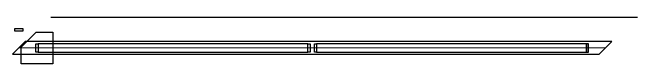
# Model space of a CAD drawing. Header units: millimetres. Extents: x -25270 to 56616, y 992 to 38275.
# Drawn here: x 18452 to 21392, y 31079 to 31299 of the extents above; entities that cross this region are included whole.
import ezdxf

# ---------------------------------------------------------------- set-up
doc = ezdxf.new("R2010")
doc.units = ezdxf.units.MM
doc.linetypes.add('AXES2', pattern=[1.125, 0.75, -0.125, 0.125, -0.125])
doc.layers.add('AXES', color=1, linetype='AXES2', lineweight=13)
doc.layers.add('POTCACH', color=7, linetype='Continuous')

msp = doc.modelspace()

# ---------------------------------------------------------------- linework, layer by layer
msp.add_line((18631.5, 31298.6), (21391.5, 31298.6))
at = {"layer": 'AXES'}
msp.add_line((18481.5, 31153.6), (21241.5, 31153.6), dxfattribs=at)
at = {"layer": 'POTCACH'}
for points in [[(18461.5, 31243.6), (18461.5, 31233.6), (18501.5, 31233.6), (18501.5, 31243.6)], [(18641.5, 31078.6), (18491.5, 31078.6), (18491.5, 31156.6), (18563.6, 31228.6), (18641.5, 31228.6)], [(21271.5, 31183.6), (18511.5, 31183.6), (18451.5, 31123.6), (21211.5, 31123.6)], [(18571.5, 31133.6), (18561.5, 31133.6), (18561.5, 31173.6), (18571.5, 31173.6)], [(18571.5, 31173.6), (18571.5, 31133.6), (19841.5, 31133.6), (19841.5, 31173.6)], [(19851.5, 31133.6), (19841.5, 31133.6), (19841.5, 31173.6), (19851.5, 31173.6)], [(19881.5, 31133.6), (19871.5, 31133.6), (19871.5, 31173.6), (19881.5, 31173.6)], [(19881.5, 31173.6), (19881.5, 31133.6), (21151.5, 31133.6), (21151.5, 31173.6)], [(21151.5, 31133.6), (21161.5, 31133.6), (21161.5, 31173.6), (21151.5, 31173.6)]]:
    msp.add_lwpolyline(points, close=True, dxfattribs=at)

doc.saveas('drawing.dxf')
